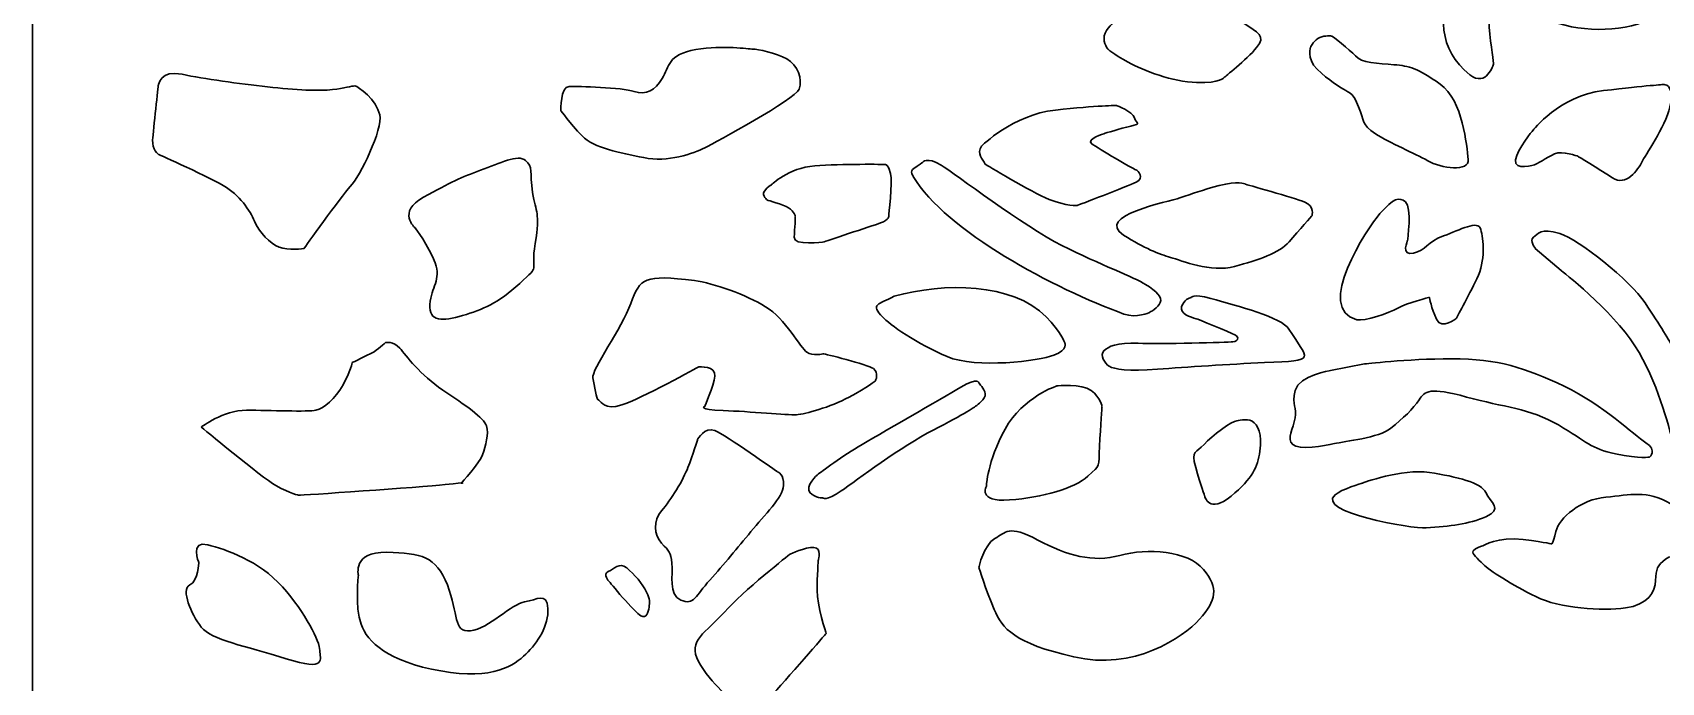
# Model space of a CAD drawing. Header units: centimetres. Extents: x -15.7 to -8.7, y -9 to 9.
# Drawn here: x -15.652 to -11.103, y -4.895 to -3.082 of the extents above; entities that cross this region are included whole.
import ezdxf

# ---------------------------------------------------------------- set-up
doc = ezdxf.new("R2010")
doc.units = ezdxf.units.CM
doc.header["$MEASUREMENT"] = 0
doc.layers.add('layer 1', color=7, linetype='Continuous')

msp = doc.modelspace()

# ---------------------------------------------------------------- linework, layer by layer
at = {"layer": 'layer 1', "color": 250, "lineweight": 30}
for points, knots in [([(-15.65204, 9.00077), (-15.65204, 9.00077), (-8.7077, 9.00077), (-8.7077, 9.00077), (-8.7077, 9.00077), (-8.7077, 9.00077), (-8.7077, -9.00021), (-8.7077, -9.00021), (-8.7077, -9.00021), (-8.7077, -9.00021), (-15.65204, -9.00021), (-15.65204, -9.00021), (-15.65204, -9.00021), (-15.65204, -9.00021), (-15.65204, 9.00077), (-15.65204, 9.00077)], [0, 0, 0, 0, 0.2, 0.2, 0.2, 0.2, 0.4, 0.4, 0.4, 0.4, 0.6, 0.6, 0.6, 0.6, 1, 1, 1, 1]), ([(-11.48608, -2.8067), (-11.43052, -2.79111), (-11.36418, -2.77551), (-11.35343, -2.8171), (-11.35343, -2.8171), (-11.34267, -2.85868), (-11.35881, -2.90027), (-11.3391, -2.92497), (-11.3391, -2.92497), (-11.31937, -2.94965), (-11.24409, -2.97435), (-11.22437, -2.93277), (-11.22437, -2.93277), (-11.20464, -2.89117), (-11.18673, -2.8158), (-11.18673, -2.8158), (-11.18673, -2.8158), (-11.18673, -2.8158), (-11.15984, -2.73262), (-11.13833, -2.74302), (-11.13833, -2.74302), (-11.11681, -2.75342), (-11.0971, -2.73262), (-11.06662, -2.8041), (-11.06662, -2.8041), (-11.03614, -2.87558), (-11.06162, -2.99448), (-11.12757, -3.03803), (-11.12757, -3.03803), (-11.19353, -3.08158), (-11.32354, -3.08189), (-11.40542, -3.05103), (-11.40542, -3.05103), (-11.4873, -3.02017), (-11.53448, -3.01853), (-11.53448, -3.01853), (-11.53448, -3.01853), (-11.53448, -3.01853), (-11.59006, -3.01463), (-11.58468, -3.06662), (-11.58468, -3.06662), (-11.5793, -3.1186), (-11.57213, -3.16929), (-11.57213, -3.16929), (-11.57213, -3.16929), (-11.57213, -3.16929), (-11.59184, -3.23557), (-11.63846, -3.19918), (-11.63846, -3.19918), (-11.72691, -3.13012), (-11.72741, -3.02368), (-11.68506, -2.93926), (-11.68506, -2.93926), (-11.65797, -2.88524), (-11.5528, -2.82542), (-11.48608, -2.8067)], [0, 0, 0, 0, 0.0666667, 0.0666667, 0.0666667, 0.0666667, 0.1333333, 0.1333333, 0.1333333, 0.1333333, 0.2, 0.2, 0.2, 0.2, 0.2666667, 0.2666667, 0.2666667, 0.2666667, 0.3333333, 0.3333333, 0.3333333, 0.3333333, 0.4, 0.4, 0.4, 0.4, 0.4666667, 0.4666667, 0.4666667, 0.4666667, 0.5333333, 0.5333333, 0.5333333, 0.5333333, 0.6, 0.6, 0.6, 0.6, 0.6666667, 0.6666667, 0.6666667, 0.6666667, 0.7333333, 0.7333333, 0.7333333, 0.7333333, 0.8, 0.8, 0.8, 0.8, 0.8666667, 0.8666667, 0.8666667, 0.8666667, 1, 1, 1, 1]), ([(-12.62747, -3.04675), (-12.62747, -3.04675), (-12.55982, -3.00804), (-12.55982, -3.00804), (-12.55982, -3.00804), (-12.55982, -3.00804), (-12.53935, -2.98222), (-12.49841, -2.99448), (-12.49841, -2.99448), (-12.45745, -3.00674), (-12.30614, -3.02997), (-12.26875, -3.05578), (-12.26875, -3.05578), (-12.23137, -3.08159), (-12.20645, -3.08998), (-12.23404, -3.12354), (-12.23404, -3.12354), (-12.26162, -3.1571), (-12.32484, -3.20679), (-12.32484, -3.20679), (-12.32484, -3.20679), (-12.32484, -3.20679), (-12.33374, -3.22292), (-12.40138, -3.22098), (-12.40138, -3.22098), (-12.46903, -3.21905), (-12.54913, -3.18742), (-12.59275, -3.1642), (-12.59275, -3.1642), (-12.63636, -3.14096), (-12.65062, -3.12612), (-12.65062, -3.12612), (-12.65062, -3.12612), (-12.65062, -3.12612), (-12.66664, -3.10225), (-12.65684, -3.08288), (-12.65684, -3.08288), (-12.64705, -3.06353), (-12.62747, -3.04675), (-12.62747, -3.04675)], [0, 0, 0, 0, 0.0909091, 0.0909091, 0.0909091, 0.0909091, 0.1818182, 0.1818182, 0.1818182, 0.1818182, 0.2727273, 0.2727273, 0.2727273, 0.2727273, 0.3636364, 0.3636364, 0.3636364, 0.3636364, 0.4545455, 0.4545455, 0.4545455, 0.4545455, 0.5454545, 0.5454545, 0.5454545, 0.5454545, 0.6363636, 0.6363636, 0.6363636, 0.6363636, 0.7272727, 0.7272727, 0.7272727, 0.7272727, 0.8181818, 0.8181818, 0.8181818, 0.8181818, 1, 1, 1, 1]), ([(-12.08272, -3.12097), (-12.08272, -3.12097), (-12.09608, -3.15258), (-12.06492, -3.18356), (-12.06492, -3.18356), (-12.03376, -3.21453), (-11.99994, -3.23389), (-11.98481, -3.24357), (-11.98481, -3.24357), (-11.96968, -3.25325), (-11.96611, -3.24809), (-11.9492, -3.28875), (-11.9492, -3.28875), (-11.93229, -3.3294), (-11.94208, -3.33714), (-11.90203, -3.36361), (-11.90203, -3.36361), (-11.86197, -3.39006), (-11.79254, -3.41845), (-11.75605, -3.4391), (-11.75605, -3.4391), (-11.71955, -3.45975), (-11.63856, -3.47201), (-11.643, -3.43523), (-11.643, -3.43523), (-11.64745, -3.39845), (-11.65725, -3.27067), (-11.72133, -3.22551), (-11.72133, -3.22551), (-11.78542, -3.18033), (-11.80679, -3.17452), (-11.85039, -3.1713), (-11.85039, -3.1713), (-11.89402, -3.16807), (-11.94208, -3.16549), (-11.9581, -3.14677), (-11.9581, -3.14677), (-11.97413, -3.12806), (-12.02397, -3.09128), (-12.02397, -3.09128), (-12.02397, -3.09128), (-12.02397, -3.09128), (-12.04355, -3.08869), (-12.05779, -3.09515), (-12.05779, -3.09515), (-12.07204, -3.1016), (-12.08272, -3.12097), (-12.08272, -3.12097)], [0, 0, 0, 0, 0.0769231, 0.0769231, 0.0769231, 0.0769231, 0.1538462, 0.1538462, 0.1538462, 0.1538462, 0.2307692, 0.2307692, 0.2307692, 0.2307692, 0.3076923, 0.3076923, 0.3076923, 0.3076923, 0.3846154, 0.3846154, 0.3846154, 0.3846154, 0.4615385, 0.4615385, 0.4615385, 0.4615385, 0.5384615, 0.5384615, 0.5384615, 0.5384615, 0.6153846, 0.6153846, 0.6153846, 0.6153846, 0.6923077, 0.6923077, 0.6923077, 0.6923077, 0.7692308, 0.7692308, 0.7692308, 0.7692308, 0.8461538, 0.8461538, 0.8461538, 0.8461538, 1, 1, 1, 1]), ([(-14.17675, -3.29925), (-14.17675, -3.29925), (-14.17855, -3.23167), (-14.15345, -3.23167), (-14.15345, -3.23167), (-14.12836, -3.23167), (-14.00646, -3.23426), (-13.9724, -3.24596), (-13.9724, -3.24596), (-13.93834, -3.25766), (-13.91325, -3.24206), (-13.89353, -3.20958), (-13.89353, -3.20958), (-13.87381, -3.17708), (-13.87919, -3.142), (-13.80031, -3.12901), (-13.80031, -3.12901), (-13.72144, -3.116), (-13.65332, -3.1277), (-13.64078, -3.1277), (-13.64078, -3.1277), (-13.62823, -3.1277), (-13.57624, -3.1381), (-13.54577, -3.15499), (-13.54577, -3.15499), (-13.51529, -3.17189), (-13.50096, -3.21087), (-13.51171, -3.23947), (-13.51171, -3.23947), (-13.52247, -3.26806), (-13.74474, -3.38762), (-13.77522, -3.40322), (-13.77522, -3.40322), (-13.80569, -3.41881), (-13.87919, -3.4448), (-13.94551, -3.43051), (-13.94551, -3.43051), (-14.01184, -3.41621), (-14.08354, -3.40451), (-14.11761, -3.36943), (-14.11761, -3.36943), (-14.15166, -3.33434), (-14.17675, -3.29925), (-14.17675, -3.29925)], [0, 0, 0, 0, 0.0833333, 0.0833333, 0.0833333, 0.0833333, 0.1666667, 0.1666667, 0.1666667, 0.1666667, 0.25, 0.25, 0.25, 0.25, 0.3333333, 0.3333333, 0.3333333, 0.3333333, 0.4166667, 0.4166667, 0.4166667, 0.4166667, 0.5, 0.5, 0.5, 0.5, 0.5833333, 0.5833333, 0.5833333, 0.5833333, 0.6666667, 0.6666667, 0.6666667, 0.6666667, 0.75, 0.75, 0.75, 0.75, 0.8333333, 0.8333333, 0.8333333, 0.8333333, 1, 1, 1, 1]), ([(-15.30071, -3.22777), (-15.30071, -3.22777), (-15.29533, -3.18488), (-15.23438, -3.19788), (-15.23438, -3.19788), (-15.17344, -3.21087), (-15.07484, -3.22387), (-14.99597, -3.23297), (-14.99597, -3.23297), (-14.9171, -3.24206), (-14.84898, -3.24467), (-14.81492, -3.24077), (-14.81492, -3.24077), (-14.78086, -3.23687), (-14.76114, -3.23037), (-14.75217, -3.23037), (-14.75217, -3.23037), (-14.74322, -3.23037), (-14.69123, -3.27066), (-14.68226, -3.31094), (-14.68226, -3.31094), (-14.67331, -3.35124), (-14.73784, -3.48249), (-14.76473, -3.51108), (-14.76473, -3.51108), (-14.79162, -3.53968), (-14.8938, -3.68393), (-14.8938, -3.68393), (-14.8938, -3.68393), (-14.8938, -3.68393), (-14.93861, -3.69043), (-14.9637, -3.68003), (-14.9637, -3.68003), (-14.98881, -3.66963), (-15.01927, -3.63844), (-15.03003, -3.61244), (-15.03003, -3.61244), (-15.04079, -3.58646), (-15.06767, -3.54098), (-15.1107, -3.51369), (-15.1107, -3.51369), (-15.15372, -3.48639), (-15.30071, -3.42141), (-15.30071, -3.42141), (-15.30071, -3.42141), (-15.30071, -3.42141), (-15.31864, -3.40841), (-15.31685, -3.38112), (-15.31685, -3.38112), (-15.31505, -3.35383), (-15.30071, -3.22777), (-15.30071, -3.22777)], [0, 0, 0, 0, 0.0714286, 0.0714286, 0.0714286, 0.0714286, 0.1428571, 0.1428571, 0.1428571, 0.1428571, 0.2142857, 0.2142857, 0.2142857, 0.2142857, 0.2857143, 0.2857143, 0.2857143, 0.2857143, 0.3571429, 0.3571429, 0.3571429, 0.3571429, 0.4285714, 0.4285714, 0.4285714, 0.4285714, 0.5, 0.5, 0.5, 0.5, 0.5714286, 0.5714286, 0.5714286, 0.5714286, 0.6428571, 0.6428571, 0.6428571, 0.6428571, 0.7142857, 0.7142857, 0.7142857, 0.7142857, 0.7857143, 0.7857143, 0.7857143, 0.7857143, 0.8571429, 0.8571429, 0.8571429, 0.8571429, 1, 1, 1, 1]), ([(-11.46278, -3.35513), (-11.46278, -3.35513), (-11.38929, -3.25766), (-11.2656, -3.24336), (-11.2656, -3.24336), (-11.14191, -3.22908), (-11.0971, -3.22647), (-11.0971, -3.22647), (-11.0971, -3.22647), (-11.0971, -3.22647), (-11.06841, -3.22387), (-11.07738, -3.27846), (-11.07738, -3.27846), (-11.08634, -3.33304), (-11.14191, -3.41361), (-11.15625, -3.4396), (-11.15625, -3.4396), (-11.17059, -3.4656), (-11.20107, -3.51238), (-11.2405, -3.48639), (-11.2405, -3.48639), (-11.27994, -3.4604), (-11.3373, -3.42661), (-11.3373, -3.42661), (-11.3373, -3.42661), (-11.3373, -3.42661), (-11.38032, -3.40972), (-11.40183, -3.42011), (-11.40183, -3.42011), (-11.42334, -3.43051), (-11.45561, -3.45), (-11.45561, -3.45), (-11.45561, -3.45), (-11.45561, -3.45), (-11.51656, -3.4682), (-11.51118, -3.43701), (-11.51118, -3.43701), (-11.50581, -3.40582), (-11.46278, -3.35513), (-11.46278, -3.35513)], [0, 0, 0, 0, 0.0909091, 0.0909091, 0.0909091, 0.0909091, 0.1818182, 0.1818182, 0.1818182, 0.1818182, 0.2727273, 0.2727273, 0.2727273, 0.2727273, 0.3636364, 0.3636364, 0.3636364, 0.3636364, 0.4545455, 0.4545455, 0.4545455, 0.4545455, 0.5454545, 0.5454545, 0.5454545, 0.5454545, 0.6363636, 0.6363636, 0.6363636, 0.6363636, 0.7272727, 0.7272727, 0.7272727, 0.7272727, 0.8181818, 0.8181818, 0.8181818, 0.8181818, 1, 1, 1, 1]), ([(-13.00221, -3.39845), (-13.00221, -3.39845), (-12.91497, -3.31068), (-12.7957, -3.29778), (-12.7957, -3.29778), (-12.67642, -3.28487), (-12.6248, -3.28487), (-12.6248, -3.28487), (-12.6248, -3.28487), (-12.6248, -3.28487), (-12.5803, -3.30165), (-12.57496, -3.31907), (-12.57496, -3.31907), (-12.56961, -3.3365), (-12.55448, -3.33521), (-12.58474, -3.34231), (-12.58474, -3.34231), (-12.61501, -3.3494), (-12.65862, -3.36296), (-12.65862, -3.36296), (-12.65862, -3.36296), (-12.65862, -3.36296), (-12.71203, -3.37908), (-12.69422, -3.39199), (-12.69422, -3.39199), (-12.67642, -3.4049), (-12.57762, -3.46234), (-12.57139, -3.46427), (-12.57139, -3.46427), (-12.56516, -3.4662), (-12.54558, -3.48751), (-12.57051, -3.49912), (-12.57051, -3.49912), (-12.59543, -3.51073), (-12.73428, -3.56365), (-12.73428, -3.56365), (-12.73428, -3.56365), (-12.73428, -3.56365), (-12.76454, -3.56687), (-12.81351, -3.54687), (-12.81351, -3.54687), (-12.86246, -3.52687), (-12.99153, -3.44878), (-12.99153, -3.44878), (-12.99153, -3.44878), (-12.99974, -3.43506), (-13.01623, -3.41874), (-13.00221, -3.39845)], [0, 0, 0, 0, 0.0769231, 0.0769231, 0.0769231, 0.0769231, 0.1538462, 0.1538462, 0.1538462, 0.1538462, 0.2307692, 0.2307692, 0.2307692, 0.2307692, 0.3076923, 0.3076923, 0.3076923, 0.3076923, 0.3846154, 0.3846154, 0.3846154, 0.3846154, 0.4615385, 0.4615385, 0.4615385, 0.4615385, 0.5384615, 0.5384615, 0.5384615, 0.5384615, 0.6153846, 0.6153846, 0.6153846, 0.6153846, 0.6923077, 0.6923077, 0.6923077, 0.6923077, 0.7692308, 0.7692308, 0.7692308, 0.7692308, 0.8461538, 0.8461538, 0.8461538, 0.8461538, 1, 1, 1, 1]), ([(-14.58368, -3.62674), (-14.58368, -3.62674), (-14.63566, -3.58256), (-14.56036, -3.54098), (-14.56036, -3.54098), (-14.48509, -3.49939), (-14.45461, -3.48509), (-14.40083, -3.4656), (-14.40083, -3.4656), (-14.34706, -3.4461), (-14.29686, -3.42011), (-14.27535, -3.4383), (-14.27535, -3.4383), (-14.25384, -3.4565), (-14.2646, -3.4695), (-14.25564, -3.52798), (-14.25564, -3.52798), (-14.24667, -3.58646), (-14.23412, -3.58126), (-14.24847, -3.66963), (-14.24847, -3.66963), (-14.2628, -3.758), (-14.23053, -3.72552), (-14.29149, -3.7814), (-14.29149, -3.7814), (-14.35243, -3.83729), (-14.39546, -3.85417), (-14.45102, -3.87107), (-14.45102, -3.87107), (-14.50659, -3.88796), (-14.54603, -3.88926), (-14.54245, -3.83988), (-14.54245, -3.83988), (-14.53886, -3.79049), (-14.51018, -3.7723), (-14.5281, -3.72421), (-14.5281, -3.72421), (-14.54603, -3.67613), (-14.58368, -3.62674), (-14.58368, -3.62674)], [0, 0, 0, 0, 0.0909091, 0.0909091, 0.0909091, 0.0909091, 0.1818182, 0.1818182, 0.1818182, 0.1818182, 0.2727273, 0.2727273, 0.2727273, 0.2727273, 0.3636364, 0.3636364, 0.3636364, 0.3636364, 0.4545455, 0.4545455, 0.4545455, 0.4545455, 0.5454545, 0.5454545, 0.5454545, 0.5454545, 0.6363636, 0.6363636, 0.6363636, 0.6363636, 0.7272727, 0.7272727, 0.7272727, 0.7272727, 0.8181818, 0.8181818, 0.8181818, 0.8181818, 1, 1, 1, 1]), ([(-13.58879, -3.50622), (-13.58879, -3.50622), (-13.5425, -3.45911), (-13.46774, -3.4533), (-13.46774, -3.4533), (-13.39296, -3.44749), (-13.27191, -3.44942), (-13.27191, -3.44942), (-13.27191, -3.44942), (-13.27191, -3.44942), (-13.26122, -3.45007), (-13.25589, -3.4746), (-13.25589, -3.4746), (-13.25054, -3.49912), (-13.26122, -3.59269), (-13.26122, -3.59269), (-13.26122, -3.59269), (-13.26122, -3.59269), (-13.25856, -3.60366), (-13.28437, -3.61269), (-13.28437, -3.61269), (-13.31018, -3.62173), (-13.44281, -3.6656), (-13.44281, -3.6656), (-13.44281, -3.6656), (-13.44281, -3.6656), (-13.52826, -3.67722), (-13.52559, -3.6527), (-13.52559, -3.6527), (-13.52292, -3.62818), (-13.52203, -3.59463), (-13.52203, -3.59463), (-13.52203, -3.59463), (-13.52203, -3.59463), (-13.5247, -3.58043), (-13.54072, -3.57074), (-13.54072, -3.57074), (-13.55675, -3.56106), (-13.59947, -3.54946), (-13.59947, -3.54946), (-13.59947, -3.54946), (-13.59947, -3.54946), (-13.61728, -3.53719), (-13.60837, -3.52428), (-13.60837, -3.52428), (-13.59947, -3.51138), (-13.58879, -3.50622), (-13.58879, -3.50622)], [0, 0, 0, 0, 0.0769231, 0.0769231, 0.0769231, 0.0769231, 0.1538462, 0.1538462, 0.1538462, 0.1538462, 0.2307692, 0.2307692, 0.2307692, 0.2307692, 0.3076923, 0.3076923, 0.3076923, 0.3076923, 0.3846154, 0.3846154, 0.3846154, 0.3846154, 0.4615385, 0.4615385, 0.4615385, 0.4615385, 0.5384615, 0.5384615, 0.5384615, 0.5384615, 0.6153846, 0.6153846, 0.6153846, 0.6153846, 0.6923077, 0.6923077, 0.6923077, 0.6923077, 0.7692308, 0.7692308, 0.7692308, 0.7692308, 0.8461538, 0.8461538, 0.8461538, 0.8461538, 1, 1, 1, 1]), ([(-13.19269, -3.48298), (-13.19269, -3.48298), (-13.20426, -3.46814), (-13.19091, -3.4604), (-13.19091, -3.4604), (-13.17755, -3.45266), (-13.16687, -3.44362), (-13.16687, -3.44362), (-13.16687, -3.44362), (-13.16687, -3.44362), (-13.15531, -3.42685), (-13.11525, -3.45136), (-13.11525, -3.45136), (-13.0752, -3.47588), (-12.8856, -3.62108), (-12.7779, -3.67529), (-12.7779, -3.67529), (-12.6702, -3.72949), (-12.57496, -3.76499), (-12.5438, -3.78435), (-12.5438, -3.78435), (-12.51264, -3.80371), (-12.49751, -3.81984), (-12.50284, -3.83468), (-12.50284, -3.83468), (-12.5082, -3.84952), (-12.53312, -3.86243), (-12.53312, -3.86243), (-12.53312, -3.86243), (-12.53312, -3.86243), (-12.56872, -3.87985), (-12.60433, -3.86695), (-12.60433, -3.86695), (-12.79619, -3.79741), (-13.10337, -3.63538), (-13.19269, -3.48298)], [0, 0, 0, 0, 0.1, 0.1, 0.1, 0.1, 0.2, 0.2, 0.2, 0.2, 0.3, 0.3, 0.3, 0.3, 0.4, 0.4, 0.4, 0.4, 0.5, 0.5, 0.5, 0.5, 0.6, 0.6, 0.6, 0.6, 0.7, 0.7, 0.7, 0.7, 0.8, 0.8, 0.8, 0.8, 1, 1, 1, 1]), ([(-12.60521, -3.64689), (-12.54736, -3.68368), (-12.50553, -3.69981), (-12.47437, -3.70885), (-12.47437, -3.70885), (-12.44321, -3.71788), (-12.36222, -3.75208), (-12.29546, -3.73401), (-12.29546, -3.73401), (-12.2287, -3.71594), (-12.17085, -3.69723), (-12.14325, -3.6656), (-12.14325, -3.6656), (-12.11565, -3.63399), (-12.07916, -3.59205), (-12.07916, -3.59205), (-12.07916, -3.59205), (-12.07916, -3.59205), (-12.07115, -3.56623), (-12.09963, -3.55461), (-12.09963, -3.55461), (-12.12811, -3.543), (-12.26608, -3.50428), (-12.26608, -3.50428), (-12.26608, -3.50428), (-12.26608, -3.50428), (-12.28655, -3.4946), (-12.33819, -3.50815), (-12.33819, -3.50815), (-12.38981, -3.52171), (-12.4094, -3.53009), (-12.44855, -3.543), (-12.44855, -3.543), (-12.47747, -3.55252), (-12.68905, -3.5936), (-12.60521, -3.64689)], [0, 0, 0, 0, 0.1, 0.1, 0.1, 0.1, 0.2, 0.2, 0.2, 0.2, 0.3, 0.3, 0.3, 0.3, 0.4, 0.4, 0.4, 0.4, 0.5, 0.5, 0.5, 0.5, 0.6, 0.6, 0.6, 0.6, 0.7, 0.7, 0.7, 0.7, 0.8, 0.8, 0.8, 0.8, 1, 1, 1, 1]), ([(-11.88942, -3.58646), (-11.85116, -3.54288), (-11.83564, -3.53968), (-11.81772, -3.55396), (-11.81772, -3.55396), (-11.79979, -3.56827), (-11.81234, -3.66184), (-11.81234, -3.66184), (-11.81234, -3.66184), (-11.81234, -3.66184), (-11.83205, -3.70472), (-11.79621, -3.69692), (-11.79621, -3.69692), (-11.76035, -3.68913), (-11.75856, -3.66573), (-11.71195, -3.64884), (-11.71195, -3.64884), (-11.66534, -3.63195), (-11.61516, -3.60335), (-11.60798, -3.63065), (-11.60798, -3.63065), (-11.60081, -3.65793), (-11.59364, -3.71772), (-11.61873, -3.76841), (-11.61873, -3.76841), (-11.64383, -3.81908), (-11.6761, -3.87887), (-11.6761, -3.87887), (-11.6761, -3.87887), (-11.6761, -3.87887), (-11.71733, -3.91265), (-11.73167, -3.88146), (-11.73167, -3.88146), (-11.74601, -3.85028), (-11.75139, -3.82039), (-11.75139, -3.82039), (-11.75139, -3.82039), (-11.75139, -3.82039), (-11.81413, -3.83598), (-11.83922, -3.85028), (-11.83922, -3.85028), (-11.86432, -3.86457), (-11.93244, -3.88796), (-11.95395, -3.88277), (-11.95395, -3.88277), (-12.07338, -3.85391), (-11.9257, -3.62779), (-11.88942, -3.58646)], [0, 0, 0, 0, 0.0769231, 0.0769231, 0.0769231, 0.0769231, 0.1538462, 0.1538462, 0.1538462, 0.1538462, 0.2307692, 0.2307692, 0.2307692, 0.2307692, 0.3076923, 0.3076923, 0.3076923, 0.3076923, 0.3846154, 0.3846154, 0.3846154, 0.3846154, 0.4615385, 0.4615385, 0.4615385, 0.4615385, 0.5384615, 0.5384615, 0.5384615, 0.5384615, 0.6153846, 0.6153846, 0.6153846, 0.6153846, 0.6923077, 0.6923077, 0.6923077, 0.6923077, 0.7692308, 0.7692308, 0.7692308, 0.7692308, 0.8461538, 0.8461538, 0.8461538, 0.8461538, 1, 1, 1, 1]), ([(-11.45561, -3.68393), (-11.45561, -3.68393), (-11.47354, -3.66184), (-11.46099, -3.65274), (-11.46099, -3.65274), (-11.44844, -3.64364), (-11.44127, -3.62545), (-11.38749, -3.64234), (-11.38749, -3.64234), (-11.33372, -3.65924), (-11.19211, -3.771), (-11.14908, -3.83598), (-11.14908, -3.83598), (-11.10605, -3.90096), (-11.08096, -3.94125), (-11.07021, -3.96204), (-11.07021, -3.96204), (-11.05945, -3.98284), (-11.01463, -4.00103), (-10.98596, -3.96334), (-10.98596, -3.96334), (-10.95727, -3.92566), (-10.91783, -3.85678), (-10.89632, -3.83339), (-10.89632, -3.83339), (-10.87481, -3.80999), (-10.8533, -3.7762), (-10.81924, -3.7918), (-10.81924, -3.7918), (-10.78518, -3.80739), (-10.77085, -3.81779), (-10.78877, -3.85678), (-10.78877, -3.85678), (-10.80669, -3.89576), (-10.87123, -3.95294), (-10.91245, -4.02183), (-10.91245, -4.02183), (-10.95369, -4.0907), (-10.97878, -4.12319), (-10.98236, -4.16608), (-10.98236, -4.16608), (-10.98596, -4.20896), (-10.99312, -4.25965), (-11.00926, -4.27265), (-11.00926, -4.27265), (-11.02539, -4.28564), (-11.05048, -4.29604), (-11.06841, -4.23366), (-11.06841, -4.23366), (-11.08634, -4.17128), (-11.11323, -4.05692), (-11.17776, -3.95555), (-11.17776, -3.95555), (-11.24229, -3.85417), (-11.38391, -3.74501), (-11.38391, -3.74501), (-11.38391, -3.74501), (-11.38391, -3.74501), (-11.45561, -3.68393), (-11.45561, -3.68393)], [0, 0, 0, 0, 0.0625, 0.0625, 0.0625, 0.0625, 0.125, 0.125, 0.125, 0.125, 0.1875, 0.1875, 0.1875, 0.1875, 0.25, 0.25, 0.25, 0.25, 0.3125, 0.3125, 0.3125, 0.3125, 0.375, 0.375, 0.375, 0.375, 0.4375, 0.4375, 0.4375, 0.4375, 0.5, 0.5, 0.5, 0.5, 0.5625, 0.5625, 0.5625, 0.5625, 0.625, 0.625, 0.625, 0.625, 0.6875, 0.6875, 0.6875, 0.6875, 0.75, 0.75, 0.75, 0.75, 0.8125, 0.8125, 0.8125, 0.8125, 0.875, 0.875, 0.875, 0.875, 1, 1, 1, 1]), ([(-13.98137, -3.83729), (-14.00646, -3.90616), (-14.0925, -4.02313), (-14.08713, -4.04522), (-14.08713, -4.04522), (-14.08175, -4.06731), (-14.07996, -4.1037), (-14.071, -4.1076), (-14.071, -4.1076), (-14.06203, -4.1115), (-14.05666, -4.13619), (-14.00646, -4.1206), (-14.00646, -4.1206), (-13.95627, -4.105), (-13.79135, -4.01403), (-13.79135, -4.01403), (-13.79135, -4.01403), (-13.79135, -4.01403), (-13.74295, -4.01143), (-13.74653, -4.04002), (-13.74653, -4.04002), (-13.75013, -4.06861), (-13.77522, -4.12449), (-13.77522, -4.12449), (-13.77522, -4.12449), (-13.77522, -4.12449), (-13.79673, -4.13359), (-13.72323, -4.13619), (-13.72323, -4.13619), (-13.64974, -4.13879), (-13.54397, -4.14919), (-13.51888, -4.14789), (-13.51888, -4.14789), (-13.49378, -4.14658), (-13.42567, -4.12709), (-13.37189, -4.0985), (-13.37189, -4.0985), (-13.3181, -4.06991), (-13.29839, -4.05301), (-13.29839, -4.05301), (-13.29839, -4.05301), (-13.29839, -4.05301), (-13.28764, -4.03092), (-13.30377, -4.01922), (-13.30377, -4.01922), (-13.31991, -4.00753), (-13.44359, -3.97764), (-13.44359, -3.97764), (-13.44359, -3.97764), (-13.44359, -3.97764), (-13.47407, -3.98543), (-13.4902, -3.97374), (-13.4902, -3.97374), (-13.50633, -3.96204), (-13.55115, -3.87887), (-13.60492, -3.84637), (-13.60492, -3.84637), (-13.6587, -3.81389), (-13.75013, -3.7801), (-13.8039, -3.7736), (-13.8039, -3.7736), (-13.94406, -3.75668), (-13.95511, -3.7652), (-13.98137, -3.83729)], [0, 0, 0, 0, 0.0588235, 0.0588235, 0.0588235, 0.0588235, 0.1176471, 0.1176471, 0.1176471, 0.1176471, 0.1764706, 0.1764706, 0.1764706, 0.1764706, 0.2352941, 0.2352941, 0.2352941, 0.2352941, 0.2941176, 0.2941176, 0.2941176, 0.2941176, 0.3529412, 0.3529412, 0.3529412, 0.3529412, 0.4117647, 0.4117647, 0.4117647, 0.4117647, 0.4705882, 0.4705882, 0.4705882, 0.4705882, 0.5294118, 0.5294118, 0.5294118, 0.5294118, 0.5882353, 0.5882353, 0.5882353, 0.5882353, 0.6470588, 0.6470588, 0.6470588, 0.6470588, 0.7058824, 0.7058824, 0.7058824, 0.7058824, 0.7647059, 0.7647059, 0.7647059, 0.7647059, 0.8235294, 0.8235294, 0.8235294, 0.8235294, 0.8823529, 0.8823529, 0.8823529, 0.8823529, 1, 1, 1, 1]), ([(-13.2461, -3.81726), (-13.10703, -3.77875), (-12.91654, -3.77884), (-12.82152, -3.87469), (-12.82152, -3.87469), (-12.78057, -3.91599), (-12.76988, -3.94697), (-12.76988, -3.94697), (-12.76988, -3.94697), (-12.76988, -3.94697), (-12.7592, -3.96568), (-12.80015, -3.98181), (-12.80015, -3.98181), (-12.84109, -3.99795), (-13.01645, -4.01989), (-13.09834, -3.98569), (-13.09834, -3.98569), (-13.18023, -3.95149), (-13.26122, -3.89405), (-13.27814, -3.87598), (-13.27814, -3.87598), (-13.31344, -3.83827), (-13.29071, -3.84077), (-13.2461, -3.81726)], [0, 0, 0, 0, 0.1428571, 0.1428571, 0.1428571, 0.1428571, 0.2857143, 0.2857143, 0.2857143, 0.2857143, 0.4285714, 0.4285714, 0.4285714, 0.4285714, 0.5714286, 0.5714286, 0.5714286, 0.5714286, 0.7142857, 0.7142857, 0.7142857, 0.7142857, 1, 1, 1, 1]), ([(-12.40227, -3.87985), (-12.41779, -3.87612), (-12.45001, -3.8651), (-12.44321, -3.8463), (-12.44321, -3.8463), (-12.43642, -3.82749), (-12.42202, -3.82113), (-12.4174, -3.82113), (-12.4174, -3.82113), (-12.41279, -3.82113), (-12.41649, -3.80823), (-12.36132, -3.82371), (-12.36132, -3.82371), (-12.28759, -3.84439), (-12.1635, -3.87652), (-12.1436, -3.90886), (-12.1436, -3.90886), (-12.08906, -3.99747), (-12.06156, -3.99567), (-12.21178, -4.00247), (-12.21178, -4.00247), (-12.31147, -4.00698), (-12.42986, -4.01473), (-12.51087, -4.02118), (-12.51087, -4.02118), (-12.59187, -4.02763), (-12.63192, -4.02054), (-12.64527, -4.01279), (-12.64527, -4.01279), (-12.65862, -4.00505), (-12.67197, -3.98117), (-12.6604, -3.96956), (-12.6604, -3.96956), (-12.64883, -3.95794), (-12.62391, -3.94568), (-12.56427, -3.94826), (-12.56427, -3.94826), (-12.50463, -3.95084), (-12.31415, -3.94632), (-12.29991, -3.94439), (-12.29991, -3.94439), (-12.28566, -3.94245), (-12.28121, -3.93212), (-12.29456, -3.92503), (-12.29456, -3.92503), (-12.30791, -3.91793), (-12.40227, -3.87985), (-12.40227, -3.87985)], [0, 0, 0, 0, 0.0769231, 0.0769231, 0.0769231, 0.0769231, 0.1538462, 0.1538462, 0.1538462, 0.1538462, 0.2307692, 0.2307692, 0.2307692, 0.2307692, 0.3076923, 0.3076923, 0.3076923, 0.3076923, 0.3846154, 0.3846154, 0.3846154, 0.3846154, 0.4615385, 0.4615385, 0.4615385, 0.4615385, 0.5384615, 0.5384615, 0.5384615, 0.5384615, 0.6153846, 0.6153846, 0.6153846, 0.6153846, 0.6923077, 0.6923077, 0.6923077, 0.6923077, 0.7692308, 0.7692308, 0.7692308, 0.7692308, 0.8461538, 0.8461538, 0.8461538, 0.8461538, 1, 1, 1, 1]), ([(-15.18091, -4.18221), (-15.18091, -4.18221), (-15.11974, -4.13526), (-15.05499, -4.13526), (-15.05499, -4.13526), (-14.99023, -4.13526), (-14.8823, -4.14048), (-14.86073, -4.13526), (-14.86073, -4.13526), (-14.83914, -4.13005), (-14.80676, -4.10397), (-14.78517, -4.06485), (-14.78517, -4.06485), (-14.76359, -4.02572), (-14.75935, -4.00233), (-14.75935, -4.00233), (-14.75935, -4.00233), (-14.75935, -4.00233), (-14.71633, -3.98154), (-14.70378, -3.97504), (-14.70378, -3.97504), (-14.69123, -3.96854), (-14.66613, -3.94644), (-14.66613, -3.94644), (-14.66613, -3.94644), (-14.66613, -3.94644), (-14.64462, -3.94125), (-14.6267, -3.96204), (-14.6267, -3.96204), (-14.60877, -3.98284), (-14.56934, -4.03742), (-14.50659, -4.07901), (-14.50659, -4.07901), (-14.44385, -4.1206), (-14.39187, -4.15699), (-14.3847, -4.17908), (-14.3847, -4.17908), (-14.37753, -4.20116), (-14.38649, -4.23496), (-14.39546, -4.25965), (-14.39546, -4.25965), (-14.40442, -4.28434), (-14.45461, -4.33892), (-14.45461, -4.33892), (-14.45461, -4.33892), (-14.45461, -4.33892), (-14.43131, -4.33503), (-14.49943, -4.34283), (-14.49943, -4.34283), (-14.56754, -4.35062), (-14.90813, -4.37272), (-14.90813, -4.37272), (-14.90813, -4.37272), (-14.90813, -4.37272), (-14.93143, -4.36882), (-14.97267, -4.34543), (-14.97267, -4.34543), (-15.0139, -4.32203), (-15.18091, -4.18221), (-15.18091, -4.18221)], [0, 0, 0, 0, 0.0625, 0.0625, 0.0625, 0.0625, 0.125, 0.125, 0.125, 0.125, 0.1875, 0.1875, 0.1875, 0.1875, 0.25, 0.25, 0.25, 0.25, 0.3125, 0.3125, 0.3125, 0.3125, 0.375, 0.375, 0.375, 0.375, 0.4375, 0.4375, 0.4375, 0.4375, 0.5, 0.5, 0.5, 0.5, 0.5625, 0.5625, 0.5625, 0.5625, 0.625, 0.625, 0.625, 0.625, 0.6875, 0.6875, 0.6875, 0.6875, 0.75, 0.75, 0.75, 0.75, 0.8125, 0.8125, 0.8125, 0.8125, 0.875, 0.875, 0.875, 0.875, 1, 1, 1, 1]), ([(-12.02744, -4.02442), (-12.02744, -4.02442), (-12.11528, -4.03742), (-12.12604, -4.08031), (-12.12604, -4.08031), (-12.1368, -4.12319), (-12.12066, -4.12709), (-12.12604, -4.15699), (-12.12604, -4.15699), (-12.13141, -4.18687), (-12.15114, -4.21416), (-12.1332, -4.23106), (-12.1332, -4.23106), (-12.11528, -4.24795), (-12.04538, -4.23496), (-12.01669, -4.22846), (-12.01669, -4.22846), (-11.98802, -4.22196), (-11.893, -4.21286), (-11.85894, -4.18557), (-11.85894, -4.18557), (-11.82488, -4.15828), (-11.79621, -4.13099), (-11.78007, -4.1063), (-11.78007, -4.1063), (-11.76394, -4.08161), (-11.75139, -4.06991), (-11.64742, -4.0985), (-11.64742, -4.0985), (-11.54344, -4.12709), (-11.47174, -4.1297), (-11.39108, -4.17648), (-11.39108, -4.17648), (-11.31041, -4.22326), (-11.30145, -4.24276), (-11.23153, -4.25705), (-11.23153, -4.25705), (-11.16162, -4.27135), (-11.13653, -4.26614), (-11.13653, -4.26614), (-11.13653, -4.26614), (-11.13653, -4.26614), (-11.11323, -4.24795), (-11.14729, -4.22586), (-11.14729, -4.22586), (-11.18135, -4.20377), (-11.2656, -4.1206), (-11.37494, -4.06861), (-11.37494, -4.06861), (-11.4843, -4.01662), (-11.55958, -3.99193), (-11.68865, -3.99193), (-11.68865, -3.99193), (-11.81772, -3.99193), (-11.93244, -4.00623), (-11.93244, -4.00623), (-11.93244, -4.00623), (-11.93244, -4.00623), (-12.02744, -4.02442), (-12.02744, -4.02442)], [0, 0, 0, 0, 0.0625, 0.0625, 0.0625, 0.0625, 0.125, 0.125, 0.125, 0.125, 0.1875, 0.1875, 0.1875, 0.1875, 0.25, 0.25, 0.25, 0.25, 0.3125, 0.3125, 0.3125, 0.3125, 0.375, 0.375, 0.375, 0.375, 0.4375, 0.4375, 0.4375, 0.4375, 0.5, 0.5, 0.5, 0.5, 0.5625, 0.5625, 0.5625, 0.5625, 0.625, 0.625, 0.625, 0.625, 0.6875, 0.6875, 0.6875, 0.6875, 0.75, 0.75, 0.75, 0.75, 0.8125, 0.8125, 0.8125, 0.8125, 0.875, 0.875, 0.875, 0.875, 1, 1, 1, 1]), ([(-13.45972, -4.3148), (-13.45972, -4.3148), (-13.49711, -4.34835), (-13.48109, -4.36513), (-13.48109, -4.36513), (-13.46506, -4.38191), (-13.44548, -4.37998), (-13.44548, -4.37998), (-13.44548, -4.37998), (-13.44548, -4.37998), (-13.43658, -4.3903), (-13.39386, -4.36061), (-13.39386, -4.36061), (-13.35113, -4.33093), (-13.22489, -4.23496), (-13.13706, -4.19077), (-13.13706, -4.19077), (-13.04923, -4.14658), (-13.01516, -4.12189), (-13.01516, -4.12189), (-13.01516, -4.12189), (-13.01516, -4.12189), (-12.99007, -4.1037), (-12.99186, -4.0894), (-12.99186, -4.0894), (-12.99365, -4.07511), (-13.00978, -4.05951), (-13.00978, -4.05951), (-13.00978, -4.05951), (-13.00978, -4.05951), (-13.00978, -4.04132), (-13.05998, -4.07121), (-13.05998, -4.07121), (-13.11017, -4.1011), (-13.29481, -4.20637), (-13.34679, -4.23756), (-13.34679, -4.23756), (-13.39878, -4.26875), (-13.45972, -4.3148), (-13.45972, -4.3148)], [0, 0, 0, 0, 0.0909091, 0.0909091, 0.0909091, 0.0909091, 0.1818182, 0.1818182, 0.1818182, 0.1818182, 0.2727273, 0.2727273, 0.2727273, 0.2727273, 0.3636364, 0.3636364, 0.3636364, 0.3636364, 0.4545455, 0.4545455, 0.4545455, 0.4545455, 0.5454545, 0.5454545, 0.5454545, 0.5454545, 0.6363636, 0.6363636, 0.6363636, 0.6363636, 0.7272727, 0.7272727, 0.7272727, 0.7272727, 0.8181818, 0.8181818, 0.8181818, 0.8181818, 1, 1, 1, 1]), ([(-12.79109, -4.06731), (-12.79109, -4.06731), (-12.8861, -4.0972), (-12.93629, -4.18818), (-12.93629, -4.18818), (-12.98648, -4.27915), (-12.98827, -4.34672), (-12.98827, -4.34672), (-12.98827, -4.34672), (-12.98827, -4.34672), (-13.01516, -4.39221), (-12.92373, -4.38571), (-12.92373, -4.38571), (-12.83232, -4.37921), (-12.74269, -4.35322), (-12.70505, -4.31943), (-12.70505, -4.31943), (-12.6674, -4.28564), (-12.67636, -4.29604), (-12.67278, -4.23626), (-12.67278, -4.23626), (-12.66919, -4.17648), (-12.66561, -4.12579), (-12.66561, -4.12579), (-12.66561, -4.12579), (-12.66561, -4.12579), (-12.66919, -4.0998), (-12.69608, -4.08031), (-12.69608, -4.08031), (-12.72297, -4.06081), (-12.79109, -4.06731), (-12.79109, -4.06731)], [0, 0, 0, 0, 0.1111111, 0.1111111, 0.1111111, 0.1111111, 0.2222222, 0.2222222, 0.2222222, 0.2222222, 0.3333333, 0.3333333, 0.3333333, 0.3333333, 0.4444444, 0.4444444, 0.4444444, 0.4444444, 0.5555556, 0.5555556, 0.5555556, 0.5555556, 0.6666667, 0.6666667, 0.6666667, 0.6666667, 0.7777778, 0.7777778, 0.7777778, 0.7777778, 1, 1, 1, 1]), ([(-13.79494, -4.21676), (-13.79494, -4.21676), (-13.77522, -4.18038), (-13.74653, -4.19207), (-13.74653, -4.19207), (-13.71786, -4.20377), (-13.57087, -4.30774), (-13.57087, -4.30774), (-13.57087, -4.30774), (-13.57087, -4.30774), (-13.55293, -4.31293), (-13.55473, -4.34543), (-13.55473, -4.34543), (-13.55653, -4.37791), (-13.60851, -4.4286), (-13.64616, -4.47408), (-13.64616, -4.47408), (-13.68379, -4.51957), (-13.72144, -4.56506), (-13.76088, -4.60924), (-13.76088, -4.60924), (-13.80031, -4.65343), (-13.80569, -4.68072), (-13.84155, -4.66513), (-13.84155, -4.66513), (-13.8774, -4.64953), (-13.86306, -4.59495), (-13.86664, -4.56246), (-13.86664, -4.56246), (-13.87022, -4.52997), (-13.87381, -4.52997), (-13.89533, -4.50658), (-13.89533, -4.50658), (-13.91683, -4.48318), (-13.92042, -4.44419), (-13.89533, -4.41561), (-13.89533, -4.41561), (-13.87022, -4.38701), (-13.83438, -4.32853), (-13.82182, -4.29474), (-13.82182, -4.29474), (-13.80928, -4.26095), (-13.79494, -4.21676), (-13.79494, -4.21676)], [0, 0, 0, 0, 0.0833333, 0.0833333, 0.0833333, 0.0833333, 0.1666667, 0.1666667, 0.1666667, 0.1666667, 0.25, 0.25, 0.25, 0.25, 0.3333333, 0.3333333, 0.3333333, 0.3333333, 0.4166667, 0.4166667, 0.4166667, 0.4166667, 0.5, 0.5, 0.5, 0.5, 0.5833333, 0.5833333, 0.5833333, 0.5833333, 0.6666667, 0.6666667, 0.6666667, 0.6666667, 0.75, 0.75, 0.75, 0.75, 0.8333333, 0.8333333, 0.8333333, 0.8333333, 1, 1, 1, 1]), ([(-12.28916, -4.16478), (-12.30171, -4.16478), (-12.35907, -4.20637), (-12.38058, -4.23106), (-12.38058, -4.23106), (-12.4021, -4.25575), (-12.41824, -4.24406), (-12.40388, -4.29474), (-12.40388, -4.29474), (-12.38955, -4.34543), (-12.37879, -4.37531), (-12.37879, -4.37531), (-12.37879, -4.37531), (-12.37879, -4.37531), (-12.36625, -4.426), (-12.3053, -4.37531), (-12.3053, -4.37531), (-12.24435, -4.32463), (-12.2318, -4.29474), (-12.22463, -4.24925), (-12.22463, -4.24925), (-12.21746, -4.20377), (-12.23001, -4.17518), (-12.24614, -4.16608), (-12.24614, -4.16608), (-12.26227, -4.15699), (-12.28916, -4.16478), (-12.28916, -4.16478)], [0, 0, 0, 0, 0.125, 0.125, 0.125, 0.125, 0.25, 0.25, 0.25, 0.25, 0.375, 0.375, 0.375, 0.375, 0.5, 0.5, 0.5, 0.5, 0.625, 0.625, 0.625, 0.625, 0.75, 0.75, 0.75, 0.75, 1, 1, 1, 1]), ([(-11.93961, -4.33892), (-11.93961, -4.33892), (-11.82847, -4.29734), (-11.75139, -4.30904), (-11.75139, -4.30904), (-11.67431, -4.32073), (-11.6062, -4.33763), (-11.59364, -4.36492), (-11.59364, -4.36492), (-11.58108, -4.39221), (-11.54524, -4.4117), (-11.59364, -4.4325), (-11.59364, -4.4325), (-11.64204, -4.45329), (-11.69351, -4.45875), (-11.76035, -4.46369), (-11.76035, -4.46369), (-11.79952, -4.46658), (-12.07018, -4.41951), (-12.0149, -4.37141), (-12.0149, -4.37141), (-11.99697, -4.35582), (-11.93961, -4.33892), (-11.93961, -4.33892)], [0, 0, 0, 0, 0.1428571, 0.1428571, 0.1428571, 0.1428571, 0.2857143, 0.2857143, 0.2857143, 0.2857143, 0.4285714, 0.4285714, 0.4285714, 0.4285714, 0.5714286, 0.5714286, 0.5714286, 0.5714286, 0.7142857, 0.7142857, 0.7142857, 0.7142857, 1, 1, 1, 1]), ([(-11.60206, -4.51355), (-11.60206, -4.51355), (-11.55934, -4.4871), (-11.48991, -4.49614), (-11.48991, -4.49614), (-11.42048, -4.50517), (-11.4098, -4.50839), (-11.4098, -4.50839), (-11.4098, -4.50839), (-11.4098, -4.50839), (-11.40801, -4.51098), (-11.39823, -4.47355), (-11.39823, -4.47355), (-11.38843, -4.43612), (-11.3288, -4.38384), (-11.25847, -4.37804), (-11.25847, -4.37804), (-11.18815, -4.37223), (-11.1481, -4.3561), (-11.07423, -4.39804), (-11.07423, -4.39804), (-11.00035, -4.43999), (-10.91133, -4.49355), (-10.89709, -4.57163), (-10.89709, -4.57163), (-10.88285, -4.64972), (-10.91133, -4.72909), (-10.93181, -4.74651), (-10.93181, -4.74651), (-10.95228, -4.76394), (-10.995, -4.77039), (-11.0048, -4.72974), (-11.0048, -4.72974), (-11.01459, -4.68909), (-10.98967, -4.61616), (-11.01103, -4.58325), (-11.01103, -4.58325), (-11.03239, -4.55034), (-11.06888, -4.53292), (-11.09203, -4.55098), (-11.09203, -4.55098), (-11.11517, -4.56905), (-11.11873, -4.57808), (-11.11962, -4.61035), (-11.11962, -4.61035), (-11.12051, -4.64262), (-11.14098, -4.67812), (-11.20418, -4.68715), (-11.20418, -4.68715), (-11.26738, -4.69618), (-11.38843, -4.68843), (-11.4543, -4.65553), (-11.4543, -4.65553), (-11.52016, -4.62262), (-11.58515, -4.58196), (-11.60118, -4.56518), (-11.60118, -4.56518), (-11.61719, -4.5484), (-11.6341, -4.53614), (-11.62876, -4.52776), (-11.62876, -4.52776), (-11.62342, -4.51936), (-11.60206, -4.51355), (-11.60206, -4.51355)], [0, 0, 0, 0, 0.0588235, 0.0588235, 0.0588235, 0.0588235, 0.1176471, 0.1176471, 0.1176471, 0.1176471, 0.1764706, 0.1764706, 0.1764706, 0.1764706, 0.2352941, 0.2352941, 0.2352941, 0.2352941, 0.2941176, 0.2941176, 0.2941176, 0.2941176, 0.3529412, 0.3529412, 0.3529412, 0.3529412, 0.4117647, 0.4117647, 0.4117647, 0.4117647, 0.4705882, 0.4705882, 0.4705882, 0.4705882, 0.5294118, 0.5294118, 0.5294118, 0.5294118, 0.5882353, 0.5882353, 0.5882353, 0.5882353, 0.6470588, 0.6470588, 0.6470588, 0.6470588, 0.7058824, 0.7058824, 0.7058824, 0.7058824, 0.7647059, 0.7647059, 0.7647059, 0.7647059, 0.8235294, 0.8235294, 0.8235294, 0.8235294, 0.8823529, 0.8823529, 0.8823529, 0.8823529, 1, 1, 1, 1]), ([(-13.00978, -4.57415), (-13.00978, -4.57415), (-12.99545, -4.51047), (-12.96497, -4.49357), (-12.96497, -4.49357), (-12.93449, -4.47669), (-12.92733, -4.45329), (-12.84486, -4.49747), (-12.84486, -4.49747), (-12.7624, -4.54166), (-12.69071, -4.56116), (-12.61541, -4.54037), (-12.61541, -4.54037), (-12.54012, -4.51957), (-12.42539, -4.52736), (-12.38239, -4.57935), (-12.38239, -4.57935), (-12.33936, -4.63134), (-12.34652, -4.66642), (-12.39313, -4.71841), (-12.39313, -4.71841), (-12.43975, -4.77039), (-12.57777, -4.86266), (-12.74448, -4.82368), (-12.74448, -4.82368), (-12.91119, -4.78469), (-12.94346, -4.7457), (-12.96676, -4.69111), (-12.96676, -4.69111), (-12.99007, -4.63653), (-13.00978, -4.57415), (-13.00978, -4.57415)], [0, 0, 0, 0, 0.1111111, 0.1111111, 0.1111111, 0.1111111, 0.2222222, 0.2222222, 0.2222222, 0.2222222, 0.3333333, 0.3333333, 0.3333333, 0.3333333, 0.4444444, 0.4444444, 0.4444444, 0.4444444, 0.5555556, 0.5555556, 0.5555556, 0.5555556, 0.6666667, 0.6666667, 0.6666667, 0.6666667, 0.7777778, 0.7777778, 0.7777778, 0.7777778, 1, 1, 1, 1]), ([(-15.1881, -4.56039), (-15.1881, -4.56039), (-15.21328, -4.4978), (-15.16291, -4.51084), (-15.16291, -4.51084), (-15.11255, -4.52388), (-15.01902, -4.55518), (-14.95426, -4.62821), (-14.95426, -4.62821), (-14.8895, -4.70123), (-14.84993, -4.78208), (-14.84993, -4.80556), (-14.84993, -4.80556), (-14.84993, -4.82903), (-14.82834, -4.86555), (-14.94347, -4.82903), (-14.94347, -4.82903), (-15.05859, -4.79253), (-15.15212, -4.77688), (-15.18091, -4.74036), (-15.18091, -4.74036), (-15.20969, -4.70385), (-15.23846, -4.63603), (-15.21328, -4.62299), (-15.21328, -4.62299), (-15.1881, -4.60995), (-15.1881, -4.56039), (-15.1881, -4.56039)], [0, 0, 0, 0, 0.125, 0.125, 0.125, 0.125, 0.25, 0.25, 0.25, 0.25, 0.375, 0.375, 0.375, 0.375, 0.5, 0.5, 0.5, 0.5, 0.625, 0.625, 0.625, 0.625, 0.75, 0.75, 0.75, 0.75, 1, 1, 1, 1]), ([(-14.742, -4.59691), (-14.742, -4.59691), (-14.76, -4.52909), (-14.66286, -4.53171), (-14.66286, -4.53171), (-14.56572, -4.53431), (-14.52615, -4.54214), (-14.49377, -4.62299), (-14.49377, -4.62299), (-14.4614, -4.70385), (-14.47939, -4.75601), (-14.42902, -4.75078), (-14.42902, -4.75078), (-14.37866, -4.74558), (-14.3139, -4.67515), (-14.27792, -4.66994), (-14.27792, -4.66994), (-14.24195, -4.66472), (-14.21676, -4.64125), (-14.21317, -4.6882), (-14.21317, -4.6882), (-14.20957, -4.73515), (-14.24195, -4.7847), (-14.27432, -4.81599), (-14.27432, -4.81599), (-14.3067, -4.84729), (-14.36427, -4.88902), (-14.51177, -4.86294), (-14.51177, -4.86294), (-14.65927, -4.83686), (-14.71682, -4.78208), (-14.73481, -4.73253), (-14.73481, -4.73253), (-14.7528, -4.68298), (-14.742, -4.59691), (-14.742, -4.59691)], [0, 0, 0, 0, 0.1, 0.1, 0.1, 0.1, 0.2, 0.2, 0.2, 0.2, 0.3, 0.3, 0.3, 0.3, 0.4, 0.4, 0.4, 0.4, 0.5, 0.5, 0.5, 0.5, 0.6, 0.6, 0.6, 0.6, 0.7, 0.7, 0.7, 0.7, 0.8, 0.8, 0.8, 0.8, 1, 1, 1, 1]), ([(-13.53683, -4.53692), (-13.53683, -4.53692), (-13.66994, -4.64125), (-13.7203, -4.69863), (-13.7203, -4.69863), (-13.77068, -4.75601), (-13.82463, -4.77688), (-13.79226, -4.83686), (-13.79226, -4.83686), (-13.75988, -4.89684), (-13.69153, -4.95162), (-13.69153, -4.95162), (-13.69153, -4.95162), (-13.69153, -4.95162), (-13.64116, -4.99074), (-13.59439, -4.93858), (-13.59439, -4.93858), (-13.54763, -4.88641), (-13.4361, -4.75861), (-13.4361, -4.75861), (-13.4361, -4.75861), (-13.4361, -4.75861), (-13.46128, -4.67777), (-13.46128, -4.63864), (-13.46128, -4.63864), (-13.46128, -4.59952), (-13.45768, -4.55257), (-13.45768, -4.55257), (-13.45768, -4.55257), (-13.45768, -4.55257), (-13.44718, -4.51957), (-13.47048, -4.51827), (-13.47048, -4.51827), (-13.49378, -4.51697), (-13.53683, -4.53692), (-13.53683, -4.53692)], [0, 0, 0, 0, 0.1, 0.1, 0.1, 0.1, 0.2, 0.2, 0.2, 0.2, 0.3, 0.3, 0.3, 0.3, 0.4, 0.4, 0.4, 0.4, 0.5, 0.5, 0.5, 0.5, 0.6, 0.6, 0.6, 0.6, 0.7, 0.7, 0.7, 0.7, 0.8, 0.8, 0.8, 0.8, 1, 1, 1, 1]), ([(-14.04275, -4.61229), (-14.04275, -4.61229), (-14.06055, -4.59357), (-14.04453, -4.58583), (-14.04453, -4.58583), (-14.02851, -4.57808), (-14.01426, -4.55873), (-13.99291, -4.57551), (-13.99291, -4.57551), (-13.97154, -4.59229), (-13.9484, -4.62068), (-13.93771, -4.64262), (-13.93771, -4.64262), (-13.92703, -4.66456), (-13.92881, -4.67037), (-13.93059, -4.68521), (-13.93059, -4.68521), (-13.93238, -4.70005), (-13.93771, -4.71683), (-13.95373, -4.70908), (-13.95373, -4.70908), (-13.96976, -4.70134), (-14.04275, -4.61229), (-14.04275, -4.61229)], [0, 0, 0, 0, 0.1428571, 0.1428571, 0.1428571, 0.1428571, 0.2857143, 0.2857143, 0.2857143, 0.2857143, 0.4285714, 0.4285714, 0.4285714, 0.4285714, 0.5714286, 0.5714286, 0.5714286, 0.5714286, 0.7142857, 0.7142857, 0.7142857, 0.7142857, 1, 1, 1, 1])]:
    msp.add_open_spline(points, degree=3, knots=knots, dxfattribs=at)

doc.saveas('drawing.dxf')
